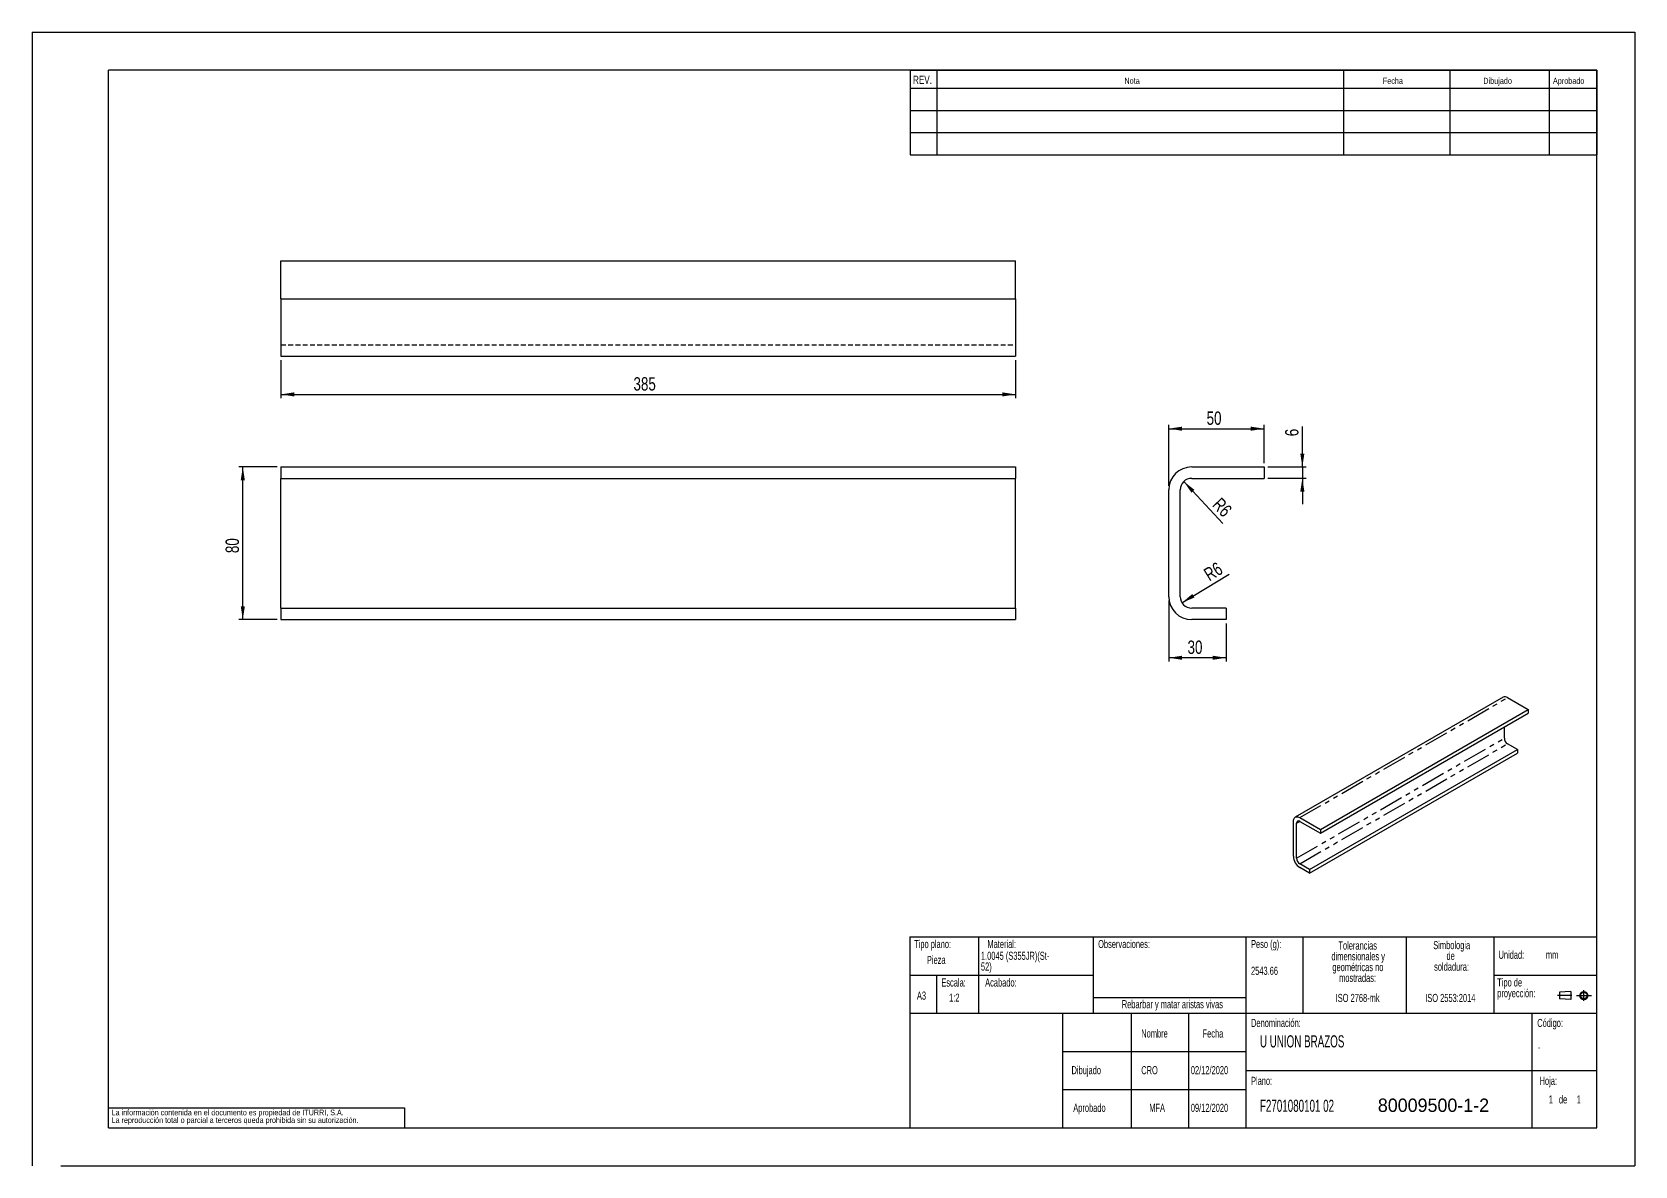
# Model space of a CAD drawing. Extents: x 0 to 914, y 0 to 342.
# Drawn here: x 0 to 420, y 0 to 297 of the extents above; entities that cross this region are included whole.
import ezdxf

# ---------------------------------------------------------------- set-up
doc = ezdxf.new("R2010")
doc.units = 0
for name, pattern in [('SLD-CENTRADA-DOBLE', [12.7, 6.35, -1.27, 1.27, -1.27, 1.27, -1.27]), ('SLD-CENTRADA-TRAZOS-LARGOS', [19.05, 15.24, -1.27, 1.27, -1.27]), ('SLD-CONTINUA', [0]), ('SLD-DISCONTINUA', [1.905, 1.27, -0.635])]:
    doc.linetypes.add(name, pattern=pattern)
doc.layers.get('0').update_dxf_attribs({"linetype": 'CONTINUOUS'})
doc.layers.add('FORMATO', color=7, linetype='SLD-CONTINUA')
doc.layers.add('SLD-0', color=179, linetype='SLD-CONTINUA')
doc.styles.add('SLDTEXTSTYLE0', font='TXT', dxfattribs={"width": 0.605})
doc.styles.add('SLDTEXTSTYLE1', font='TXT', dxfattribs={"width": 0.75})
doc.dimstyles.new('SLDDIMSTYLE0', dxfattribs={"dimtxt": 3.5, "dimasz": 3.5, "dimexe": 0, "dimexo": 0.0625, "dimgap": 0.875, "dimtad": 1, "dimdec": 1, "dimlfac": 2, "dimrnd": 1e-09, "dimzin": 12, "dimdsep": 46, "dimtxsty": 'SLDTEXTSTYLE1', "dimsah": 1, "dimcen": 0.09, "dimadec": 0, "dimazin": 0, "dimtfac": 1, "dimtdec": 1, "dimtofl": 0, "dimtmove": 0, "dimatfit": 3, "dimfxl": 1, "dimtolj": 1, "dimtzin": 12, "dimarcsym": 0})
doc.dimstyles.new('SLDDIMSTYLE1', dxfattribs={"dimtxt": 3.5, "dimasz": 3.5, "dimexe": 0, "dimexo": 0.0625, "dimgap": 0.875, "dimtad": 1, "dimdec": 1, "dimlfac": 2, "dimrnd": 1e-09, "dimzin": 12, "dimdsep": 46, "dimtxsty": 'SLDTEXTSTYLE1', "dimsah": 1, "dimcen": 0.09, "dimadec": 0, "dimazin": 0, "dimtfac": 1, "dimtdec": 1, "dimtmove": 0, "dimatfit": 0, "dimfxl": 1, "dimtolj": 1, "dimtzin": 12, "dimarcsym": 0})
doc.dimstyles.new('SLDDIMSTYLE2', dxfattribs={"dimtxt": 3.5, "dimasz": 3.5, "dimexe": 0, "dimexo": 0.0625, "dimgap": 0.875, "dimtad": 1, "dimdec": 1, "dimlfac": 2, "dimrnd": 1e-09, "dimzin": 12, "dimdsep": 46, "dimtxsty": 'SLDTEXTSTYLE1', "dimsah": 1, "dimcen": 0, "dimadec": 0, "dimazin": 0, "dimtfac": 1, "dimtdec": 1, "dimtofl": 0, "dimtmove": 1, "dimatfit": 3, "dimfxl": 1, "dimtolj": 1, "dimtzin": 12, "dimarcsym": 0})

# ---------------------------------------------------------------- blocks, each defined once
blk = doc.blocks.new('BLOQUE3')
at = {"color": 7, "linetype": 'SLD-CENTRADA-TRAZOS-LARGOS'}
for p, q in [((397.92, 130.06), (394.8, 130.06)), ((398.88, 130.02), (402.16, 130.02)), ((400.52, 128.85), (400.52, 131.19))]:
    blk.add_line(p, q, dxfattribs=at)
at = {"color": 7, "linetype": 'SLD-CONTINUA'}
for p, q in [((397.68, 130.95), (395.23, 130.77)), ((395.23, 130.77), (395.23, 129.34)), ((397.68, 130.95), (397.68, 129.16)), ((397.68, 129.16), (395.23, 129.34))]:
    blk.add_line(p, q, dxfattribs=at)
for radius in [0.892, 0.713]:
    blk.add_circle((400.52, 130.02), radius, dxfattribs=at)
blk = doc.blocks.new('SW_NOTE_0')
at = {"layer": 'SLD-0', "color": 0, "attachment_point": 2, "style": 'SLDTEXTSTYLE0'}
for s, insert, char_height in [('dimensionales y', (7.54, -0.09), 2.1167), ('Tolerancias', (7.41, 2.73), 2.1167), ('geométricas no', (7.46, -2.92), 2.1167), ('mostradas:', (7.38, -5.74), 2.117)]:
    blk.add_mtext(s, dxfattribs=dict(at, insert=insert, char_height=char_height))
blk = doc.blocks.new('SW_NOTE_0_1')
at = {"layer": 'SLD-0', "color": 0, "attachment_point": 1, "style": 'SLDTEXTSTYLE0'}
for s, insert, char_height in [('Tipo de', (0, 2.73), 2.117), ('proyección:', (0, -0.09), 2.1167)]:
    blk.add_mtext(s, dxfattribs=dict(at, insert=insert, char_height=char_height))
blk = doc.blocks.new('SW_NOTE_0_2')
at = {"layer": 'SLD-0', "color": 0, "char_height": 2.117, "attachment_point": 2, "style": 'SLDTEXTSTYLE0'}
for s, insert in [('Simbologia', (7.11, 2.73)), ('de', (6.84, -0.09)), ('soldadura:', (7.06, -2.92))]:
    blk.add_mtext(s, dxfattribs=dict(at, insert=insert))
blk = doc.blocks.new('SW_NOTE_0_3')
at = {"layer": 'SLD-0', "color": 0, "attachment_point": 1, "style": 'SLDTEXTSTYLE0'}
for s, insert, char_height in [('52)', (0, -0.09), 2.117), ('1.0045 (S355JR)(St-', (0, 2.73), 2.1167)]:
    blk.add_mtext(s, dxfattribs=dict(at, insert=insert, char_height=char_height))
blk = doc.blocks.new('SW_NOTE_0_4')
at = {"layer": 'SLD-0', "color": 0, "char_height": 1.5, "attachment_point": 1, "style": 'SLDTEXTSTYLE1'}
for s, insert in [('La información contenida en el documento es propiedad de ITURRI, S.A.', (0, 1.93)), ('La reproducción total o parcial a terceros queda prohibida sin su autorización.', (0, -0.07))]:
    blk.add_mtext(s, dxfattribs=dict(at, insert=insert))
blk = doc.blocks.new('SW_NOTE_0_5')
at = {"layer": 'SLD-0', "color": 0, "attachment_point": 2, "style": 'SLDTEXTSTYLE0'}
for s, insert, char_height in [('dimensionales y', (7.54, -0.09), 2.1167), ('Tolerancias', (7.41, 2.73), 2.1167), ('geométricas no', (7.46, -2.92), 2.1167), ('mostradas:', (7.38, -5.74), 2.117)]:
    blk.add_mtext(s, dxfattribs=dict(at, insert=insert, char_height=char_height))
blk = doc.blocks.new('SW_NOTE_0_6')
at = {"layer": 'SLD-0', "color": 0, "attachment_point": 1, "style": 'SLDTEXTSTYLE0'}
for s, insert, char_height in [('Tipo de', (0, 2.73), 2.117), ('proyección:', (0, -0.09), 2.1167)]:
    blk.add_mtext(s, dxfattribs=dict(at, insert=insert, char_height=char_height))
blk = doc.blocks.new('SW_NOTE_0_7')
at = {"layer": 'SLD-0', "color": 0, "char_height": 2.117, "attachment_point": 2, "style": 'SLDTEXTSTYLE0'}
for s, insert in [('Simbologia', (7.11, 2.73)), ('de', (6.84, -0.09)), ('soldadura:', (7.06, -2.92))]:
    blk.add_mtext(s, dxfattribs=dict(at, insert=insert))
blk = doc.blocks.new('SW_NOTE_0_8')
at = {"layer": 'SLD-0', "color": 0, "attachment_point": 1, "style": 'SLDTEXTSTYLE0'}
for s, insert, char_height in [('52)', (0, -0.09), 2.117), ('1.0045 (S355JR)(St-', (0, 2.73), 2.1167)]:
    blk.add_mtext(s, dxfattribs=dict(at, insert=insert, char_height=char_height))
blk = doc.blocks.new('SW_NOTE_0_9')
at = {"layer": 'SLD-0', "color": 0, "char_height": 1.5, "attachment_point": 1, "style": 'SLDTEXTSTYLE1'}
for s, insert in [('La información contenida en el documento es propiedad de ITURRI, S.A.', (0, 1.93)), ('La reproducción total o parcial a terceros queda prohibida sin su autorización.', (0, -0.07))]:
    blk.add_mtext(s, dxfattribs=dict(at, insert=insert))
blk = doc.blocks.new('_D')
at = {"layer": 'FORMATO', "color": 7, "transparency": 16777216}
for p, q in [((297.85, 178.11), (297.85, 194.11)), ((322.85, 184.11), (322.85, 194.11)), ((297.85, 193.11), (322.85, 193.11))]:
    blk.add_line(p, q, dxfattribs=at)
for points in [[(297.85, 193.11), (301.35, 192.57), (301.35, 193.64)], [(322.85, 193.11), (319.35, 193.64), (319.35, 192.57)]]:
    blk.add_solid(points, dxfattribs=at)
at = {"layer": 'FORMATO', "color": 7, "transparency": 16777216, "insert": (307.77, 197.62), "char_height": 3.5, "attachment_point": 1, "style": 'SLDTEXTSTYLE1'}
blk.add_mtext('50', dxfattribs=at)
blk = doc.blocks.new('_D_1')
at = {"layer": 'FORMATO', "color": 7, "transparency": 16777216}
for p, q in [((297.85, 148.11), (297.85, 132.11)), ((312.85, 142.11), (312.85, 132.11)), ((312.85, 133.11), (297.85, 133.11))]:
    blk.add_line(p, q, dxfattribs=at)
for points in [[(297.85, 133.11), (301.35, 132.57), (301.35, 133.64)], [(312.85, 133.11), (309.35, 133.64), (309.35, 132.57)]]:
    blk.add_solid(points, dxfattribs=at)
at = {"layer": 'FORMATO', "color": 7, "transparency": 16777216, "insert": (302.77, 137.62), "char_height": 3.5, "attachment_point": 1, "style": 'SLDTEXTSTYLE1'}
blk.add_mtext('30', dxfattribs=at)
blk = doc.blocks.new('_D_2')
at = {"layer": 'FORMATO', "color": 7, "transparency": 16777216}
for p, q in [((332.85, 183.11), (332.85, 193.72)), ((323.85, 183.11), (333.85, 183.11)), ((332.85, 183.11), (332.85, 180.11)), ((323.85, 180.11), (333.85, 180.11)), ((332.85, 180.11), (332.85, 173.37))]:
    blk.add_line(p, q, dxfattribs=at)
for points in [[(332.85, 183.11), (333.39, 186.61), (332.31, 186.61)], [(332.85, 180.11), (332.31, 176.61), (333.39, 176.61)]]:
    blk.add_solid(points, dxfattribs=at)
at = {"layer": 'FORMATO', "color": 7, "transparency": 16777216, "insert": (328.34, 191.13), "char_height": 3.5, "attachment_point": 1, "rotation": 90, "style": 'SLDTEXTSTYLE1'}
blk.add_mtext('6', dxfattribs=at)
blk = doc.blocks.new('_D_3')
at = {"layer": 'FORMATO', "color": 7, "transparency": 16777216}
blk.add_line((301.79, 179.28), (312.05, 168.31), dxfattribs=at)
blk.add_solid([(301.79, 179.28), (303.78, 176.36), (304.57, 177.09)], dxfattribs=at)
at = {"layer": 'FORMATO', "color": 7, "transparency": 16777216, "insert": (311.59, 175.35), "char_height": 3.5, "attachment_point": 1, "rotation": 313.5217, "style": 'SLDTEXTSTYLE1'}
blk.add_mtext('R6', dxfattribs=at)
blk = doc.blocks.new('_D_4')
at = {"layer": 'FORMATO', "color": 7, "transparency": 16777216}
blk.add_line((301.3, 147.52), (313.65, 155.03), dxfattribs=at)
blk.add_solid([(301.3, 147.52), (304.57, 148.88), (304.01, 149.8)], dxfattribs=at)
at = {"layer": 'FORMATO', "color": 7, "transparency": 16777216, "insert": (306.66, 156.01), "char_height": 3.5, "attachment_point": 1, "rotation": 31.7869, "style": 'SLDTEXTSTYLE1'}
blk.add_mtext('R6', dxfattribs=at)
blk = doc.blocks.new('_D_5')
at = {"layer": 'FORMATO', "color": 7, "transparency": 16777216}
for p, q in [((64.22, 183.11), (54.22, 183.11)), ((55.22, 143.11), (55.22, 183.11)), ((64.22, 143.11), (54.22, 143.11))]:
    blk.add_line(p, q, dxfattribs=at)
for points in [[(55.22, 183.11), (54.68, 179.61), (55.76, 179.61)], [(55.22, 143.11), (55.76, 146.61), (54.68, 146.61)]]:
    blk.add_solid(points, dxfattribs=at)
at = {"layer": 'FORMATO', "color": 7, "transparency": 16777216, "insert": (50.71, 160.52), "char_height": 3.5, "attachment_point": 1, "rotation": 90, "style": 'SLDTEXTSTYLE1'}
blk.add_mtext('80', dxfattribs=at)
blk = doc.blocks.new('_D_6')
at = {"layer": 'FORMATO', "color": 7, "transparency": 16777216}
for p, q in [((65.22, 211.09), (65.22, 201.09)), ((257.72, 211.09), (257.72, 201.09)), ((65.22, 202.09), (257.72, 202.09))]:
    blk.add_line(p, q, dxfattribs=at)
for points in [[(65.22, 202.09), (68.72, 201.55), (68.72, 202.63)], [(257.72, 202.09), (254.22, 202.63), (254.22, 201.55)]]:
    blk.add_solid(points, dxfattribs=at)
at = {"layer": 'FORMATO', "color": 7, "transparency": 16777216, "insert": (157.59, 206.6), "char_height": 3.5, "attachment_point": 1, "style": 'SLDTEXTSTYLE1'}
blk.add_mtext('385', dxfattribs=at)

msp = doc.modelspace()

# ---------------------------------------------------------------- linework, layer by layer
at = {"color": 7, "linetype": 'SLD-CONTINUA'}
for p, q in [((0, 297), (420, 297)), ((0, 297), (0, -0.001)), ((420, 297), (420, 0)), ((410, 287), (20, 287)), ((20, 10), (20, 287)), ((410, 10), (410, 287)), ((65.223, 237.088), (257.723, 237.088)), ((65.223, 227.088), (65.223, 237.088)), ((257.723, 227.088), (257.723, 237.088)), ((65.223, 227.088), (257.723, 227.088)), ((65.223, 227.088), (65.223, 218.088)), ((257.723, 227.088), (257.723, 218.088)), ((65.223, 218.088), (65.223, 212.088)), ((257.723, 218.088), (257.723, 212.088)), ((65.223, 212.088), (257.723, 212.088)), ((65.223, 183.105), (65.223, 180.105)), ((65.223, 183.105), (257.723, 183.105)), ((257.723, 183.105), (257.723, 180.105)), ((303.852, 183.105), (322.852, 183.105)), ((322.852, 183.105), (322.852, 180.105)), ((65.223, 180.105), (257.723, 180.105)), ((65.223, 177.105), (65.223, 180.105)), ((65.223, 149.105), (65.223, 177.105)), ((257.723, 177.105), (257.723, 180.105)), ((257.723, 149.105), (257.723, 177.105)), ((297.852, 149.105), (297.852, 177.105)), ((300.852, 149.105), (300.852, 177.105)), ((303.852, 180.105), (322.852, 180.105)), ((65.223, 146.105), (65.223, 149.105)), ((257.723, 146.105), (257.723, 149.105)), ((65.223, 146.105), (257.723, 146.105)), ((65.223, 146.105), (65.223, 143.105)), ((65.223, 143.105), (257.723, 143.105)), ((257.723, 146.105), (257.723, 143.105)), ((312.852, 146.105), (303.852, 146.105)), ((312.852, 143.105), (303.852, 143.105)), ((312.852, 146.105), (312.852, 143.105)), ((385.439, 122.779), (330.991, 91.348)), ((386.638, 122.661), (392.012, 119.558)), ((337.565, 88.127), (392.012, 119.558)), ((337.565, 87.147), (392.012, 118.578)), ((392.012, 119.558), (392.012, 118.578)), ((385.79, 112.046), (385.79, 114.986)), ((389.184, 109.106), (386.638, 110.576)), ((334.737, 77.675), (389.184, 109.106)), ((334.737, 76.695), (389.184, 108.126)), ((389.184, 109.106), (389.184, 108.126)), ((330.494, 81.104), (330.494, 90.249)), ((331.343, 80.614), (331.343, 89.759)), ((332.191, 91.229), (337.565, 88.127)), ((332.191, 90.249), (337.565, 87.147)), ((337.565, 88.127), (337.565, 87.147)), ((334.737, 77.675), (332.191, 79.144)), ((334.737, 76.695), (332.191, 78.164)), ((334.737, 77.675), (334.737, 76.695)), ((230, 60), (410, 60)), ((230, 60), (230, 10)), ((20, 10), (410, 10)), ((7.531, 0), (420, 0))]:
    msp.add_line(p, q, dxfattribs=at)
at = {"color": 7, "linetype": 'SLD-DISCONTINUA'}
msp.add_line((65.223, 215.088), (257.723, 215.088), dxfattribs=at)
at = {"color": 8, "linetype": 'SLD-CENTRADA-DOBLE'}
for p, q in [((332.191, 91.229), (386.638, 122.661)), ((331.343, 80.614), (385.79, 112.046)), ((332.191, 79.144), (386.638, 110.576)), ((331.343, 89.759), (332.191, 90.249))]:
    msp.add_line(p, q, dxfattribs=at)
at = {"color": 7, "linetype": 'SLD-CONTINUA', "flags": 128}
msp.add_lwpolyline([(330.494, 90.249), (330.515, 90.543), (330.577, 90.807), (330.679, 91.032), (330.818, 91.214), (330.991, 91.348), (331.194, 91.431), (331.421, 91.46), (331.667, 91.436), (331.926, 91.358), (332.191, 91.229)], dxfattribs=at)
at = {"color": 7, "linetype": 'SLD-CONTINUA'}
for centre, radius, start, end in [((303.852, 177.105), 6, 90, 180), ((303.852, 177.105), 3, 90, 180), ((303.852, 149.105), 6, 180, 270), ((303.852, 149.105), 3, 180, 270), ((385.933, 121.658), 1.225, 54.87475, 113.81479), ((387.632, 112.129), 1.844, 182.60548, 237.39453), ((331.86, 89.843), 0.524, 50.79668, 189.21401), ((334.152, 81.256), 3.661, 182.38685, 237.61315), ((333.185, 80.698), 1.844, 182.60548, 237.39453)]:
    msp.add_arc(centre, radius, start, end, dxfattribs=at)
at = {"layer": 'FORMATO'}
for p, q in [((230.091, 287), (410, 287)), ((230.091, 287), (230.091, 264.866)), ((237.034, 287), (237.034, 264.866)), ((343.657, 287), (343.657, 264.866)), ((371.462, 287), (371.462, 264.866)), ((397.513, 287), (397.513, 264.866)), ((410, 287), (410, 264.866)), ((230.091, 282.266), (410, 282.266)), ((230.091, 276.466), (410, 276.466)), ((230.091, 270.666), (410, 270.666)), ((230.091, 264.866), (410, 264.866))]:
    msp.add_line(p, q, dxfattribs=at)
at = {"layer": 'SLD-0'}
for p, q in [((248, 60), (248, 40)), ((278, 60), (278, 40)), ((318, 60), (318, 40)), ((333, 60), (333, 40)), ((360.082, 60), (360.082, 40)), ((383, 60), (383, 40)), ((230, 50), (248, 50)), ((237, 50), (237, 40)), ((248, 50), (278, 50)), ((383, 50), (410, 50)), ((278, 44.158), (318, 44.158)), ((230, 40), (410, 40)), ((270, 40), (270, 10)), ((288, 40), (288, 10)), ((303, 40), (303, 10)), ((318, 40), (318, 10)), ((393, 40), (393, 10)), ((270, 30), (318, 30)), ((318, 25), (393, 25)), ((393, 25), (410, 25)), ((270, 20), (318, 20)), ((20.002, 15.245), (97.629, 15.245)), ((97.629, 15.245), (97.629, 10))]:
    msp.add_line(p, q, dxfattribs=at)

# ---------------------------------------------------------------- block references
at = {"color": 7, "linetype": 'Continuous', "xscale": 1.2, "yscale": 1.2, "zscale": 1.2}
msp.add_blockref('BLOQUE3', (-74.011, -111.408), dxfattribs=at)
msp.add_blockref('BLOQUE3', (-74.011, -111.408), dxfattribs=at)
at = {"layer": 'SLD-0'}
for name, p in [('SW_NOTE_0', (339.945, 56.056)), ('SW_NOTE_0_5', (339.945, 56.056)), ('SW_NOTE_0_2', (364.873, 56.166)), ('SW_NOTE_0_7', (364.873, 56.166)), ('SW_NOTE_0_3', (248.635, 53.377)), ('SW_NOTE_0_8', (248.635, 53.377)), ('SW_NOTE_0_1', (383.914, 46.391)), ('SW_NOTE_0_6', (383.914, 46.391)), ('SW_NOTE_0_4', (20.838, 12.819)), ('SW_NOTE_0_9', (20.838, 12.819))]:
    msp.add_blockref(name, p, dxfattribs=at)

# ---------------------------------------------------------------- texts
at = {"insert": (352.636, 17.641), "char_height": 3.5, "width": 37.3625, "attachment_point": 1}
msp.add_mtext('80009500-1-2', dxfattribs=at)
at = {"layer": 'FORMATO', "attachment_point": 1, "style": 'SLDTEXTSTYLE1'}
for s, insert, char_height in [('REV.', (230.836, 285.552), 2.1167), ('Nota', (286.224, 285.026), 1.5875), ('Fecha', (353.926, 285.026), 1.5875), ('Dibujado', (380.261, 285.026), 1.5875), ('Aprobado', (398.51, 285.026), 1.5875)]:
    msp.add_mtext(s, dxfattribs=dict(at, insert=insert, char_height=char_height))
at = {"layer": 'SLD-0', "style": 'SLDTEXTSTYLE0'}
for s, insert, char_height, attachment_point in [('Tipo plano:', (231.129, 59.181), 2.11667, 1), ('Tipo plano:', (231.129, 59.181), 2.11667, 1), ('Material:', (250.33, 59.181), 2.1167, 1), ('Material:', (250.33, 59.181), 2.1167, 1), ('Observaciones:', (279.339, 59.181), 2.11667, 1), ('Observaciones:', (279.339, 59.181), 2.11667, 1), ('Peso (g):', (319.403, 59.181), 2.1167, 1), ('Peso (g):', (319.403, 59.181), 2.1167, 1), ('Pieza', (234.473, 55.019), 2.1167, 1), ('Pieza', (234.473, 55.019), 2.1167, 1), ('Unidad:', (384.246, 56.371), 2.1167, 1), ('Unidad:', (384.246, 56.371), 2.1167, 1), ('mm', (396.662, 56.371), 2.1167, 1), ('mm', (396.662, 56.371), 2.1167, 1), ('2543.66', (319.403, 52.181), 2.1167, 1), ('2543.66', (319.403, 52.181), 2.1167, 1), ('Escala:', (238.263, 49.101), 2.1167, 1), ('Escala:', (238.263, 49.101), 2.1167, 1), ('Acabado:', (249.738, 49.101), 2.1167, 1), ('Acabado:', (249.738, 49.101), 2.1167, 1), ('A3', (231.859, 45.674), 2.1167, 1), ('A3', (231.859, 45.674), 2.1167, 1), ('1:2', (240.29, 45.135), 2.1167, 1), ('1:2', (240.29, 45.135), 2.1167, 1), ('Rebarbar y matar aristas vivas', (298.785, 43.424), 2.11667, 2), ('Rebarbar y matar aristas vivas', (298.785, 43.424), 2.11667, 2), ('ISO 2768-mk', (347.337, 45.06), 2.11667, 2), ('ISO 2768-mk', (347.337, 45.06), 2.11667, 2), ('ISO 2553:2014', (371.625, 45.06), 2.11667, 2), ('ISO 2553:2014', (371.625, 45.06), 2.11667, 2), ('Denominación:', (319.403, 38.514), 2.11667, 1), ('Denominación:', (319.403, 38.514), 2.11667, 1), ('Código:', (394.398, 38.514), 2.1167, 1), ('Código:', (394.398, 38.514), 2.1167, 1), ('Nombre', (290.638, 35.755), 2.1167, 1), ('Nombre', (290.638, 35.755), 2.1167, 1), ('Fecha', (306.708, 35.755), 2.1167, 1), ('Fecha', (306.708, 35.755), 2.1167, 1), ('U UNION BRAZOS', (321.739, 34.217), 3.175, 1), ('U UNION BRAZOS', (321.739, 34.217), 3.175, 1), ('-', (394.586, 32.193), 2.117, 1), ('-', (394.586, 32.193), 2.117, 1), ('Dibujado', (272.373, 26.14), 2.1167, 1), ('Dibujado', (272.373, 26.14), 2.1167, 1), ('CRO', (290.638, 26.14), 2.1167, 1), ('02/12/2020', (303.629, 26.14), 2.1167, 1), ('Plano:', (319.403, 23.338), 2.1167, 1), ('Plano:', (319.403, 23.338), 2.1167, 1), ('Hoja:', (395.014, 23.338), 2.1167, 1), ('Hoja:', (395.014, 23.338), 2.1167, 1), ('F2701080101 02', (321.739, 17.347), 3.175, 1), ('F2701080101 02', (321.739, 17.347), 3.175, 1), ('1', (397.413, 18.475), 2.117, 1), ('1', (397.413, 18.475), 2.117, 1), ('1', (397.413, 18.475), 2.117, 1), ('1', (397.413, 18.475), 2.117, 1), ('de', (400.078, 18.475), 2.1167, 1), ('de', (400.078, 18.475), 2.1167, 1), ('de', (400.078, 18.475), 2.1167, 1), ('de', (400.078, 18.475), 2.1167, 1), ('1', (404.731, 18.475), 2.117, 1), ('1', (404.731, 18.475), 2.117, 1), ('1', (404.731, 18.475), 2.117, 1), ('1', (404.731, 18.475), 2.117, 1), ('Aprobado', (272.825, 16.282), 2.1167, 1), ('Aprobado', (272.825, 16.282), 2.1167, 1), ('MFA', (292.735, 16.282), 2.1167, 1), ('09/12/2020', (303.629, 16.282), 2.1167, 1)]:
    msp.add_mtext(s, dxfattribs=dict(at, insert=insert, char_height=char_height, attachment_point=attachment_point))

# ---------------------------------------------------------------- dimensions: what is measured, and where the dimension line sits
at = {"layer": 'FORMATO', "color": 7}
for base, p1, p2, angle, dimstyle, picture, middle in [((257.723, 202.088), (65.223, 212.088), (257.723, 212.088), 0, 'SLDDIMSTYLE0', '_D_6', (161.473, 202.088)), ((332.852, 180.105), (322.852, 183.105), (322.852, 180.105), 90, 'SLDDIMSTYLE1', '_D_2', (332.852, 192.422)), ((55.223, 183.105), (65.223, 143.105), (65.223, 183.105), 90, 'SLDDIMSTYLE0', '_D_5', (55.223, 163.105))]:
    dim = msp.add_linear_dim(base=base, p1=p1, p2=p2, angle=angle, dimstyle=dimstyle, dxfattribs=at)
    dim.commit()
    dim.dimension.update_dxf_attribs({"geometry": picture, "text_midpoint": middle, "dimtype": 160})
for base, p1, p2, picture, middle in [((322.852, 193.105), (297.852, 177.105), (322.852, 183.105), '_D', (310.352, 193.105)), ((297.852, 133.105), (312.852, 143.105), (297.852, 149.105), '_D_1', (305.352, 133.105))]:
    dim = msp.add_linear_dim(base=base, p1=p1, p2=p2, dimstyle='SLDDIMSTYLE0', dxfattribs=at)
    dim.commit()
    dim.dimension.update_dxf_attribs({"geometry": picture, "text_midpoint": middle, "dimtype": 160})
for center, mpoint, picture, middle in [((303.852, 177.105), (301.786, 179.281), '_D_3', (310.523, 170.081)), ((303.852, 149.105), (301.302, 147.525), '_D_4', (311.615, 153.916))]:
    dim = msp.add_radius_dim(center=center, mpoint=mpoint, dimstyle='SLDDIMSTYLE2', dxfattribs=at)
    dim.commit()
    dim.dimension.update_dxf_attribs({"geometry": picture, "text_midpoint": middle, "dimtype": 164})

doc.saveas('drawing.dxf')
